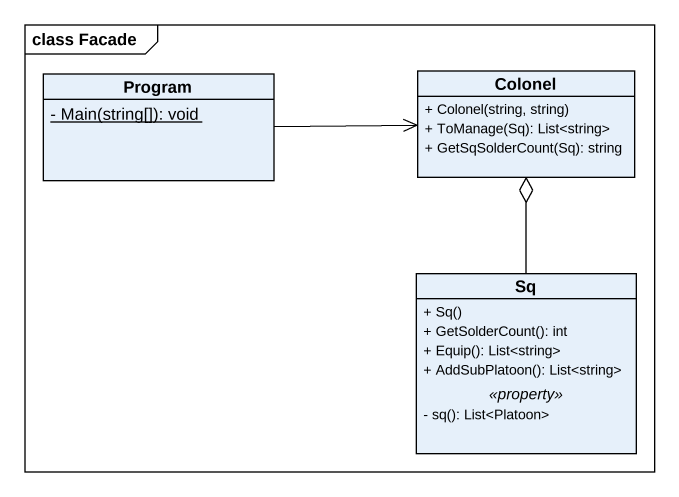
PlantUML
@startuml
mainframe class Facade
hide circle
hide empty members
skinparam classAttributeIconSize 0
class Program {
  {static} - Main(string[]): void
}
class Colonel {
  + Colonel(string, string)
  + ToManage(Sq): List<string>
  + GetSqSolderCount(Sq): string
}
class Sq {
  + Sq()
  + GetSolderCount(): int
  + Equip(): List<string>
  + AddSubPlatoon(): List<string>
  .. <<property>> ..
  - sq(): List<Platoon>
}
Program -right-> Colonel
Sq -up-o Colonel
@enduml
